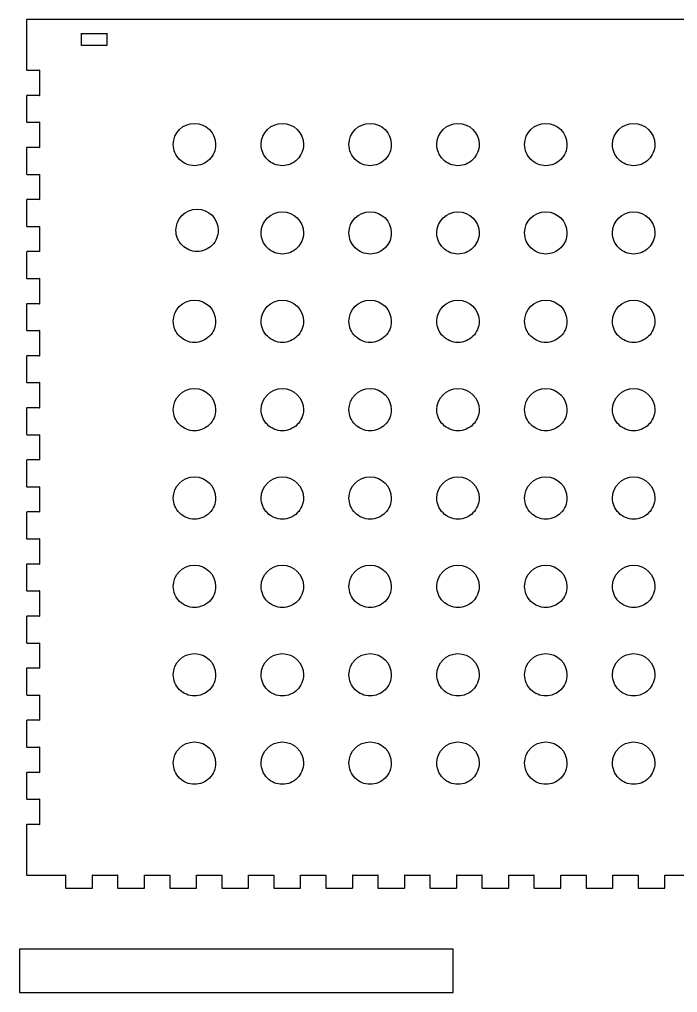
# Model space of a CAD drawing. Extents: x -122 to 332, y -236 to 521.
# Drawn here: x -121.8 to 30, y -236.1 to -11.9 of the extents above; entities that cross this region are included whole.
import ezdxf

# ---------------------------------------------------------------- set-up
doc = ezdxf.new("R2010")
doc.units = 0
doc.layers.add('Layer_1', color=7, linetype='CONTINUOUS')

msp = doc.modelspace()

# ---------------------------------------------------------------- linework, layer by layer
at = {"layer": 'Layer_1', "color": 7}
for p, q in [((-120.11667, -11.96667), (-120.11667, -23.46667)), ((-117.01667, -11.86667), (-120.01667, -11.86667)), ((176.98333, -11.86667), (-117.01667, -11.86667)), ((-107.41667, -17.86667), (-107.41667, -15.06667)), ((-107.41667, -15.06667), (-101.61667, -15.06667)), ((-101.61667, -15.06667), (-101.61667, -17.86667)), ((-104.51667, -17.86667), (-107.41667, -17.86667)), ((-101.61667, -17.86667), (-104.51667, -17.86667)), ((-120.01667, -23.56667), (-117.11667, -23.56667)), ((-117.11667, -23.56667), (-117.11667, -29.36667)), ((-120.11667, -29.46667), (-120.11667, -35.46667)), ((-117.11667, -29.36667), (-120.01667, -29.36667)), ((-120.01667, -35.56667), (-117.11667, -35.56667)), ((-117.11667, -35.56667), (-117.11667, -41.36667)), ((-120.11667, -41.46667), (-120.11667, -47.46667)), ((-117.11667, -41.36667), (-120.01667, -41.36667)), ((-120.01667, -47.56667), (-117.11667, -47.56667)), ((-117.11667, -47.56667), (-117.11667, -53.36667)), ((-120.11667, -53.46667), (-120.11667, -59.46667)), ((-117.11667, -53.36667), (-120.01667, -53.36667)), ((-120.01667, -59.56667), (-117.11667, -59.56667)), ((-117.11667, -59.56667), (-117.11667, -65.36667)), ((-120.11667, -65.46667), (-120.11667, -71.46667)), ((-117.11667, -65.36667), (-120.01667, -65.36667)), ((-120.01667, -71.56667), (-117.11667, -71.56667)), ((-117.11667, -71.56667), (-117.11667, -77.36667)), ((-120.11667, -77.46667), (-120.11667, -83.46667)), ((-117.11667, -77.36667), (-120.01667, -77.36667)), ((-120.01667, -83.56667), (-117.11667, -83.56667)), ((-117.11667, -83.56667), (-117.11667, -89.36667)), ((-120.11667, -89.46667), (-120.11667, -95.46667)), ((-117.11667, -89.36667), (-120.01667, -89.36667)), ((-120.01667, -95.56667), (-117.11667, -95.56667)), ((-117.11667, -95.56667), (-117.11667, -101.36667)), ((-120.11667, -101.46667), (-120.11667, -107.46667)), ((-117.11667, -101.36667), (-120.01667, -101.36667)), ((-120.01667, -107.56667), (-117.11667, -107.56667)), ((-117.11667, -107.56667), (-117.11667, -113.36667)), ((-120.11667, -113.46667), (-120.11667, -119.46667)), ((-117.11667, -113.36667), (-120.01667, -113.36667)), ((-120.01667, -119.56667), (-117.11667, -119.56667)), ((-117.11667, -119.56667), (-117.11667, -125.36667)), ((-120.11667, -125.46667), (-120.11667, -131.46667)), ((-117.11667, -125.36667), (-120.01667, -125.36667)), ((-120.01667, -131.56667), (-117.11667, -131.56667)), ((-117.11667, -131.56667), (-117.11667, -137.36667)), ((-120.11667, -137.46667), (-120.11667, -143.46667)), ((-117.11667, -137.36667), (-120.01667, -137.36667)), ((-120.01667, -143.56667), (-117.11667, -143.56667)), ((-117.11667, -143.56667), (-117.11667, -149.36667)), ((-120.11667, -149.46667), (-120.11667, -155.46667)), ((-117.11667, -149.36667), (-120.01667, -149.36667)), ((-120.01667, -155.56667), (-117.11667, -155.56667)), ((-117.11667, -155.56667), (-117.11667, -161.36667)), ((-117.11667, -161.36667), (-120.01667, -161.36667)), ((-120.11667, -161.46667), (-120.11667, -167.46667)), ((-120.01667, -167.56667), (-117.11667, -167.56667)), ((-117.11667, -167.56667), (-117.11667, -173.36667)), ((-120.11667, -173.46667), (-120.11667, -179.46667)), ((-117.11667, -173.36667), (-120.01667, -173.36667)), ((-120.01667, -179.56667), (-117.11667, -179.56667)), ((-117.11667, -179.56667), (-117.11667, -185.36667)), ((-120.11667, -185.46667), (-120.11667, -191.46667)), ((-117.11667, -185.36667), (-120.01667, -185.36667)), ((-120.01667, -191.56667), (-117.11667, -191.56667)), ((-117.11667, -191.56667), (-117.11667, -197.36667)), ((-120.11667, -197.46667), (-120.11667, -208.96667)), ((-117.11667, -197.36667), (-120.01667, -197.36667)), ((-120.01667, -209.06667), (-117.01667, -209.06667)), ((-117.01667, -209.06667), (-111.11667, -209.06667)), ((-111.11667, -209.06667), (-111.11667, -211.96667)), ((-104.91667, -211.96667), (-104.91667, -209.06667)), ((-104.91667, -209.06667), (-99.11667, -209.06667)), ((-99.11667, -209.06667), (-99.11667, -211.96667)), ((-92.91667, -211.96667), (-92.91667, -209.06667)), ((-92.91667, -209.06667), (-87.11667, -209.06667)), ((-87.11667, -209.06667), (-87.11667, -211.96667)), ((-80.91667, -211.96667), (-80.91667, -209.06667)), ((-80.91667, -209.06667), (-75.11667, -209.06667)), ((-75.11667, -209.06667), (-75.11667, -211.96667)), ((-68.91667, -211.96667), (-68.91667, -209.06667)), ((-68.91667, -209.06667), (-63.11667, -209.06667)), ((-63.11667, -209.06667), (-63.11667, -211.96667)), ((-56.91667, -211.96667), (-56.91667, -209.06667)), ((-56.91667, -209.06667), (-51.11667, -209.06667)), ((-51.11667, -209.06667), (-51.11667, -211.96667)), ((-44.91667, -211.96667), (-44.91667, -209.06667)), ((-44.91667, -209.06667), (-39.11667, -209.06667)), ((-39.11667, -209.06667), (-39.11667, -211.96667)), ((-32.91667, -211.96667), (-32.91667, -209.06667)), ((-32.91667, -209.06667), (-27.11667, -209.06667)), ((-27.11667, -209.06667), (-27.11667, -211.96667)), ((-20.91667, -211.96667), (-20.91667, -209.06667)), ((-20.91667, -209.06667), (-15.11667, -209.06667)), ((-15.11667, -209.06667), (-15.11667, -211.96667)), ((-8.91667, -211.96667), (-8.91667, -209.06667)), ((-8.91667, -209.06667), (-3.11667, -209.06667)), ((-3.11667, -209.06667), (-3.11667, -211.96667)), ((3.08333, -211.96667), (3.08333, -209.06667)), ((3.08333, -209.06667), (8.88333, -209.06667)), ((8.88333, -209.06667), (8.88333, -211.96667)), ((15.08333, -211.96667), (15.08333, -209.06667)), ((15.08333, -209.06667), (20.88333, -209.06667)), ((20.88333, -209.06667), (20.88333, -211.96667)), ((27.08333, -211.96667), (27.08333, -209.06667)), ((27.08333, -209.06667), (32.88333, -209.06667)), ((-111.01667, -212.06667), (-105.01667, -212.06667)), ((-99.01667, -212.06667), (-93.01667, -212.06667)), ((-87.01667, -212.06667), (-81.01667, -212.06667)), ((-75.01667, -212.06667), (-69.01667, -212.06667)), ((-63.01667, -212.06667), (-57.01667, -212.06667)), ((-51.01667, -212.06667), (-45.01667, -212.06667)), ((-39.01667, -212.06667), (-33.01667, -212.06667)), ((-27.01667, -212.06667), (-21.01667, -212.06667)), ((-15.01667, -212.06667), (-9.01667, -212.06667)), ((-3.01667, -212.06667), (2.98333, -212.06667)), ((8.98333, -212.06667), (14.98333, -212.06667)), ((20.98333, -212.06667), (26.98333, -212.06667)), ((-21.75312, -226.11267), (-121.75312, -226.11267)), ((-121.75312, -226.11267), (-121.75312, -236.11267)), ((-21.75312, -236.11267), (-21.75312, -226.11267)), ((-121.75312, -236.11267), (-21.75312, -236.11267))]:
    msp.add_line(p, q, dxfattribs=at)
at = {"layer": 'Layer_1', "color": 1}
for p, q in [((-76.520138, -40.68922), (-76.520138, -40.68922)), ((-56.268831, -40.68922), (-56.268831, -40.68922)), ((-36.017523, -40.68922), (-36.017523, -40.68922)), ((-15.766214, -40.68922), (-15.766214, -40.68922)), ((4.485093, -40.68922), (4.485093, -40.68922)), ((24.736397, -40.68922), (24.736397, -40.68922)), ((-75.918812, -60.45288), (-75.918812, -60.45288)), ((-56.268831, -61.0542), (-56.268831, -61.0542)), ((-36.017523, -61.0542), (-36.017523, -61.0542)), ((-15.766214, -61.0542), (-15.766214, -61.0542)), ((4.485093, -61.0542), (4.485093, -61.0542)), ((24.736397, -61.0542), (24.736397, -61.0542)), ((-76.520138, -81.41921), (-76.520138, -81.41921)), ((-56.268831, -81.41921), (-56.268831, -81.41921)), ((-36.017523, -81.41921), (-36.017523, -81.41921)), ((-15.766214, -81.41921), (-15.766214, -81.41921)), ((4.485093, -81.41921), (4.485093, -81.41921)), ((24.736397, -81.41921), (24.736397, -81.41921)), ((-76.520138, -101.78419), (-76.520138, -101.78419)), ((-56.268831, -101.78419), (-56.268831, -101.78419)), ((-36.017523, -101.78419), (-36.017523, -101.78419)), ((-15.766214, -101.78419), (-15.766214, -101.78419)), ((4.485093, -101.78419), (4.485093, -101.78419)), ((24.736397, -101.78419), (24.736397, -101.78419)), ((-76.520138, -122.14917), (-76.520138, -122.14917)), ((-56.268831, -122.14917), (-56.268831, -122.14917)), ((-36.017523, -122.14917), (-36.017523, -122.14917)), ((-15.766214, -122.14917), (-15.766214, -122.14917)), ((4.485093, -122.14917), (4.485093, -122.14917)), ((24.736397, -122.14917), (24.736397, -122.14917)), ((-76.520138, -142.51415), (-76.520138, -142.51415)), ((-56.268831, -142.51415), (-56.268831, -142.51415)), ((-36.017523, -142.51415), (-36.017523, -142.51415)), ((-15.766214, -142.51415), (-15.766214, -142.51415)), ((4.485093, -142.51415), (4.485093, -142.51415)), ((24.736397, -142.51415), (24.736397, -142.51415)), ((-76.520138, -162.87913), (-76.520138, -162.87913)), ((-56.268831, -162.87913), (-56.268831, -162.87913)), ((-36.017523, -162.87913), (-36.017523, -162.87913)), ((-15.766214, -162.87913), (-15.766214, -162.87913)), ((4.485093, -162.87913), (4.485093, -162.87913)), ((24.736397, -162.87913), (24.736397, -162.87913)), ((-76.520138, -183.24412), (-76.520138, -183.24412)), ((-56.268831, -183.24412), (-56.268831, -183.24412)), ((-36.017523, -183.24412), (-36.017523, -183.24412)), ((-15.766214, -183.24412), (-15.766214, -183.24412)), ((4.485093, -183.24412), (4.485093, -183.24412)), ((24.736397, -183.24412), (24.736397, -183.24412))]:
    msp.add_line(p, q, dxfattribs=at)
at = {"layer": 'Layer_1', "color": 7}
for points in [[(-120.01667, -11.86667), (-120.07167, -11.86667), (-120.11667, -11.91167), (-120.11667, -11.96667)], [(-107.41667, -15.06667), (-107.41667, -14.96667), (-107.51667, -15.06667), (-107.41667, -15.06667)], [(-101.61667, -15.06667), (-101.51667, -15.06667), (-101.61667, -14.96667), (-101.61667, -15.06667)], [(-107.41667, -17.86667), (-107.51667, -17.86667), (-107.41667, -17.96667), (-107.41667, -17.86667)], [(-101.61667, -17.86667), (-101.61667, -17.96667), (-101.51667, -17.86667), (-101.61667, -17.86667)], [(-120.11667, -23.46667), (-120.11667, -23.52167), (-120.07167, -23.56667), (-120.01667, -23.56667)], [(-117.11667, -23.56667), (-117.01667, -23.56667), (-117.11667, -23.46667), (-117.11667, -23.56667)], [(-120.01667, -29.36667), (-120.07167, -29.36667), (-120.11667, -29.41167), (-120.11667, -29.46667)], [(-117.11667, -29.36667), (-117.11667, -29.46667), (-117.01667, -29.36667), (-117.11667, -29.36667)], [(-120.11667, -35.46667), (-120.11667, -35.52167), (-120.07167, -35.56667), (-120.01667, -35.56667)], [(-117.11667, -35.56667), (-117.01667, -35.56667), (-117.11667, -35.46667), (-117.11667, -35.56667)], [(-120.01667, -41.36667), (-120.07167, -41.36667), (-120.11667, -41.41167), (-120.11667, -41.46667)], [(-117.11667, -41.36667), (-117.11667, -41.46667), (-117.01667, -41.36667), (-117.11667, -41.36667)], [(-120.11667, -47.46667), (-120.11667, -47.52167), (-120.07167, -47.56667), (-120.01667, -47.56667)], [(-117.11667, -47.56667), (-117.01667, -47.56667), (-117.11667, -47.46667), (-117.11667, -47.56667)], [(-120.01667, -53.36667), (-120.07167, -53.36667), (-120.11667, -53.41167), (-120.11667, -53.46667)], [(-117.11667, -53.36667), (-117.11667, -53.46667), (-117.01667, -53.36667), (-117.11667, -53.36667)], [(-120.11667, -59.46667), (-120.11667, -59.52167), (-120.07167, -59.56667), (-120.01667, -59.56667)], [(-117.11667, -59.56667), (-117.01667, -59.56667), (-117.11667, -59.46667), (-117.11667, -59.56667)], [(-120.01667, -65.36667), (-120.07167, -65.36667), (-120.11667, -65.41167), (-120.11667, -65.46667)], [(-117.11667, -65.36667), (-117.11667, -65.46667), (-117.01667, -65.36667), (-117.11667, -65.36667)], [(-120.11667, -71.46667), (-120.11667, -71.52167), (-120.07167, -71.56667), (-120.01667, -71.56667)], [(-117.11667, -71.56667), (-117.01667, -71.56667), (-117.11667, -71.46667), (-117.11667, -71.56667)], [(-120.01667, -77.36667), (-120.07167, -77.36667), (-120.11667, -77.41167), (-120.11667, -77.46667)], [(-117.11667, -77.36667), (-117.11667, -77.46667), (-117.01667, -77.36667), (-117.11667, -77.36667)], [(-120.11667, -83.46667), (-120.11667, -83.52167), (-120.07167, -83.56667), (-120.01667, -83.56667)], [(-117.11667, -83.56667), (-117.01667, -83.56667), (-117.11667, -83.46667), (-117.11667, -83.56667)], [(-120.01667, -89.36667), (-120.07167, -89.36667), (-120.11667, -89.41167), (-120.11667, -89.46667)], [(-117.11667, -89.36667), (-117.11667, -89.46667), (-117.01667, -89.36667), (-117.11667, -89.36667)], [(-120.11667, -95.46667), (-120.11667, -95.52167), (-120.07167, -95.56667), (-120.01667, -95.56667)], [(-117.11667, -95.56667), (-117.01667, -95.56667), (-117.11667, -95.46667), (-117.11667, -95.56667)], [(-120.01667, -101.36667), (-120.07167, -101.36667), (-120.11667, -101.41167), (-120.11667, -101.46667)], [(-117.11667, -101.36667), (-117.11667, -101.46667), (-117.01667, -101.36667), (-117.11667, -101.36667)], [(-120.11667, -107.46667), (-120.11667, -107.52167), (-120.07167, -107.56667), (-120.01667, -107.56667)], [(-117.11667, -107.56667), (-117.01667, -107.56667), (-117.11667, -107.46667), (-117.11667, -107.56667)], [(-120.01667, -113.36667), (-120.07167, -113.36667), (-120.11667, -113.41167), (-120.11667, -113.46667)], [(-117.11667, -113.36667), (-117.11667, -113.46667), (-117.01667, -113.36667), (-117.11667, -113.36667)], [(-120.11667, -119.46667), (-120.11667, -119.52167), (-120.07167, -119.56667), (-120.01667, -119.56667)], [(-117.11667, -119.56667), (-117.01667, -119.56667), (-117.11667, -119.46667), (-117.11667, -119.56667)], [(-120.01667, -125.36667), (-120.07167, -125.36667), (-120.11667, -125.41167), (-120.11667, -125.46667)], [(-117.11667, -125.36667), (-117.11667, -125.46667), (-117.01667, -125.36667), (-117.11667, -125.36667)], [(-120.11667, -131.46667), (-120.11667, -131.52167), (-120.07167, -131.56667), (-120.01667, -131.56667)], [(-117.11667, -131.56667), (-117.01667, -131.56667), (-117.11667, -131.46667), (-117.11667, -131.56667)], [(-120.01667, -137.36667), (-120.07167, -137.36667), (-120.11667, -137.41167), (-120.11667, -137.46667)], [(-117.11667, -137.36667), (-117.11667, -137.46667), (-117.01667, -137.36667), (-117.11667, -137.36667)], [(-120.11667, -143.46667), (-120.11667, -143.52167), (-120.07167, -143.56667), (-120.01667, -143.56667)], [(-117.11667, -143.56667), (-117.01667, -143.56667), (-117.11667, -143.46667), (-117.11667, -143.56667)], [(-120.01667, -149.36667), (-120.07167, -149.36667), (-120.11667, -149.41167), (-120.11667, -149.46667)], [(-117.11667, -149.36667), (-117.11667, -149.46667), (-117.01667, -149.36667), (-117.11667, -149.36667)], [(-120.11667, -155.46667), (-120.11667, -155.52167), (-120.07167, -155.56667), (-120.01667, -155.56667)], [(-117.11667, -155.56667), (-117.01667, -155.56667), (-117.11667, -155.46667), (-117.11667, -155.56667)], [(-120.01667, -161.36667), (-120.07167, -161.36667), (-120.11667, -161.41167), (-120.11667, -161.46667)], [(-117.11667, -161.36667), (-117.11667, -161.46667), (-117.01667, -161.36667), (-117.11667, -161.36667)], [(-120.11667, -167.46667), (-120.11667, -167.52167), (-120.07167, -167.56667), (-120.01667, -167.56667)], [(-117.11667, -167.56667), (-117.01667, -167.56667), (-117.11667, -167.46667), (-117.11667, -167.56667)], [(-120.01667, -173.36667), (-120.07167, -173.36667), (-120.11667, -173.41167), (-120.11667, -173.46667)], [(-117.11667, -173.36667), (-117.11667, -173.46667), (-117.01667, -173.36667), (-117.11667, -173.36667)], [(-120.11667, -179.46667), (-120.11667, -179.52167), (-120.07167, -179.56667), (-120.01667, -179.56667)], [(-117.11667, -179.56667), (-117.01667, -179.56667), (-117.11667, -179.46667), (-117.11667, -179.56667)], [(-120.01667, -185.36667), (-120.07167, -185.36667), (-120.11667, -185.41167), (-120.11667, -185.46667)], [(-117.11667, -185.36667), (-117.11667, -185.46667), (-117.01667, -185.36667), (-117.11667, -185.36667)], [(-120.11667, -191.46667), (-120.11667, -191.52167), (-120.07167, -191.56667), (-120.01667, -191.56667)], [(-117.11667, -191.56667), (-117.01667, -191.56667), (-117.11667, -191.46667), (-117.11667, -191.56667)], [(-120.01667, -197.36667), (-120.07167, -197.36667), (-120.11667, -197.41167), (-120.11667, -197.46667)], [(-117.11667, -197.36667), (-117.11667, -197.46667), (-117.01667, -197.36667), (-117.11667, -197.36667)], [(-120.11667, -208.96667), (-120.11667, -209.02167), (-120.07167, -209.06667), (-120.01667, -209.06667)], [(-111.11667, -209.06667), (-111.01667, -209.06667), (-111.11667, -208.96667), (-111.11667, -209.06667)], [(-104.91667, -209.06667), (-104.91667, -208.96667), (-105.01667, -209.06667), (-104.91667, -209.06667)], [(-99.11667, -209.06667), (-99.01667, -209.06667), (-99.11667, -208.96667), (-99.11667, -209.06667)], [(-92.91667, -209.06667), (-92.91667, -208.96667), (-93.01667, -209.06667), (-92.91667, -209.06667)], [(-87.11667, -209.06667), (-87.01667, -209.06667), (-87.11667, -208.96667), (-87.11667, -209.06667)], [(-80.91667, -209.06667), (-80.91667, -208.96667), (-81.01667, -209.06667), (-80.91667, -209.06667)], [(-75.11667, -209.06667), (-75.01667, -209.06667), (-75.11667, -208.96667), (-75.11667, -209.06667)], [(-68.91667, -209.06667), (-68.91667, -208.96667), (-69.01667, -209.06667), (-68.91667, -209.06667)], [(-63.11667, -209.06667), (-63.01667, -209.06667), (-63.11667, -208.96667), (-63.11667, -209.06667)], [(-56.91667, -209.06667), (-56.91667, -208.96667), (-57.01667, -209.06667), (-56.91667, -209.06667)], [(-51.11667, -209.06667), (-51.01667, -209.06667), (-51.11667, -208.96667), (-51.11667, -209.06667)], [(-44.91667, -209.06667), (-44.91667, -208.96667), (-45.01667, -209.06667), (-44.91667, -209.06667)], [(-39.11667, -209.06667), (-39.01667, -209.06667), (-39.11667, -208.96667), (-39.11667, -209.06667)], [(-32.91667, -209.06667), (-32.91667, -208.96667), (-33.01667, -209.06667), (-32.91667, -209.06667)], [(-27.11667, -209.06667), (-27.01667, -209.06667), (-27.11667, -208.96667), (-27.11667, -209.06667)], [(-20.91667, -209.06667), (-20.91667, -208.96667), (-21.01667, -209.06667), (-20.91667, -209.06667)], [(-15.11667, -209.06667), (-15.01667, -209.06667), (-15.11667, -208.96667), (-15.11667, -209.06667)], [(-8.91667, -209.06667), (-8.91667, -208.96667), (-9.01667, -209.06667), (-8.91667, -209.06667)], [(-3.11667, -209.06667), (-3.01667, -209.06667), (-3.11667, -208.96667), (-3.11667, -209.06667)], [(3.08333, -209.06667), (3.08333, -208.96667), (2.98333, -209.06667), (3.08333, -209.06667)], [(8.88333, -209.06667), (8.98333, -209.06667), (8.88333, -208.96667), (8.88333, -209.06667)], [(15.08333, -209.06667), (15.08333, -208.96667), (14.98333, -209.06667), (15.08333, -209.06667)], [(20.88333, -209.06667), (20.98333, -209.06667), (20.88333, -208.96667), (20.88333, -209.06667)], [(27.08333, -209.06667), (27.08333, -208.96667), (26.98333, -209.06667), (27.08333, -209.06667)], [(-111.11667, -211.96667), (-111.11667, -212.02167), (-111.07167, -212.06667), (-111.01667, -212.06667)], [(-105.01667, -212.06667), (-104.96167, -212.06667), (-104.91667, -212.02167), (-104.91667, -211.96667)], [(-99.11667, -211.96667), (-99.11667, -212.02167), (-99.07167, -212.06667), (-99.01667, -212.06667)], [(-93.01667, -212.06667), (-92.96167, -212.06667), (-92.91667, -212.02167), (-92.91667, -211.96667)], [(-87.11667, -211.96667), (-87.11667, -212.02167), (-87.07167, -212.06667), (-87.01667, -212.06667)], [(-81.01667, -212.06667), (-80.96167, -212.06667), (-80.91667, -212.02167), (-80.91667, -211.96667)], [(-75.11667, -211.96667), (-75.11667, -212.02167), (-75.07167, -212.06667), (-75.01667, -212.06667)], [(-69.01667, -212.06667), (-68.96167, -212.06667), (-68.91667, -212.02167), (-68.91667, -211.96667)], [(-63.11667, -211.96667), (-63.11667, -212.02167), (-63.07167, -212.06667), (-63.01667, -212.06667)], [(-57.01667, -212.06667), (-56.96167, -212.06667), (-56.91667, -212.02167), (-56.91667, -211.96667)], [(-51.11667, -211.96667), (-51.11667, -212.02167), (-51.07167, -212.06667), (-51.01667, -212.06667)], [(-45.01667, -212.06667), (-44.96167, -212.06667), (-44.91667, -212.02167), (-44.91667, -211.96667)], [(-39.11667, -211.96667), (-39.11667, -212.02167), (-39.07167, -212.06667), (-39.01667, -212.06667)], [(-33.01667, -212.06667), (-32.96167, -212.06667), (-32.91667, -212.02167), (-32.91667, -211.96667)], [(-27.11667, -211.96667), (-27.11667, -212.02167), (-27.07167, -212.06667), (-27.01667, -212.06667)], [(-21.01667, -212.06667), (-20.96167, -212.06667), (-20.91667, -212.02167), (-20.91667, -211.96667)], [(-15.11667, -211.96667), (-15.11667, -212.02167), (-15.07167, -212.06667), (-15.01667, -212.06667)], [(-9.01667, -212.06667), (-8.96167, -212.06667), (-8.91667, -212.02167), (-8.91667, -211.96667)], [(-3.11667, -211.96667), (-3.11667, -212.02167), (-3.07167, -212.06667), (-3.01667, -212.06667)], [(2.98333, -212.06667), (3.03833, -212.06667), (3.08333, -212.02167), (3.08333, -211.96667)], [(8.88333, -211.96667), (8.88333, -212.02167), (8.92833, -212.06667), (8.98333, -212.06667)], [(14.98333, -212.06667), (15.03833, -212.06667), (15.08333, -212.02167), (15.08333, -211.96667)], [(20.88333, -211.96667), (20.88333, -212.02167), (20.92833, -212.06667), (20.98333, -212.06667)], [(26.98333, -212.06667), (27.03833, -212.06667), (27.08333, -212.02167), (27.08333, -211.96667)]]:
    msp.add_open_spline(points, degree=3, dxfattribs=at)
at = {"layer": 'Layer_1', "color": 1}
for points in [[(-86.277568, -40.68922), (-86.277565, -37.994782), (-84.093291, -35.81051), (-81.398853, -35.81051)], [(-81.398853, -35.81051), (-78.704415, -35.81051), (-76.520141, -37.994782), (-76.520138, -40.68922)], [(-66.026261, -40.68922), (-66.026258, -37.994782), (-63.841984, -35.81051), (-61.147546, -35.81051)], [(-61.147546, -35.81051), (-58.453108, -35.81051), (-56.268834, -37.994782), (-56.268831, -40.68922)], [(-45.774953, -40.68922), (-45.77495, -37.994782), (-43.590676, -35.81051), (-40.896238, -35.81051)], [(-40.896238, -35.81051), (-38.2018, -35.81051), (-36.017526, -37.994782), (-36.017523, -40.68922)], [(-25.523644, -40.68922), (-25.523641, -37.994782), (-23.339367, -35.81051), (-20.644929, -35.81051)], [(-20.644929, -35.81051), (-17.950491, -35.81051), (-15.766217, -37.994782), (-15.766214, -40.68922)], [(-5.272337, -40.68922), (-5.272334, -37.994782), (-3.08806, -35.81051), (-0.393622, -35.81051)], [(-0.393622, -35.81051), (2.300816, -35.81051), (4.48509, -37.994782), (4.485093, -40.68922)], [(14.978967, -40.68922), (14.97897, -37.994782), (17.163244, -35.81051), (19.857682, -35.81051)], [(19.857682, -35.81051), (22.55212, -35.81051), (24.736394, -37.994782), (24.736397, -40.68922)], [(-84.848627, -44.138996), (-85.763564, -43.224058), (-86.277569, -41.983137), (-86.277568, -40.68922)], [(-76.520138, -40.68922), (-76.520137, -41.983137), (-77.034142, -43.224058), (-77.949079, -44.138996)], [(-64.59732, -44.138996), (-65.512257, -43.224058), (-66.026262, -41.983137), (-66.026261, -40.68922)], [(-56.268831, -40.68922), (-56.26883, -41.983137), (-56.782835, -43.224058), (-57.697772, -44.138996)], [(-44.346012, -44.138996), (-45.260949, -43.224058), (-45.774954, -41.983137), (-45.774953, -40.68922)], [(-36.017523, -40.68922), (-36.017522, -41.983137), (-36.531527, -43.224058), (-37.446464, -44.138996)], [(-24.094703, -44.138996), (-25.00964, -43.224058), (-25.523645, -41.983137), (-25.523644, -40.68922)], [(-15.766214, -40.68922), (-15.766213, -41.983137), (-16.280218, -43.224058), (-17.195155, -44.138996)], [(-3.843396, -44.138996), (-4.758333, -43.224058), (-5.272338, -41.983137), (-5.272337, -40.68922)], [(4.485093, -40.68922), (4.485094, -41.983137), (3.971089, -43.224058), (3.056152, -44.138996)], [(16.407908, -44.138996), (15.492971, -43.224058), (14.978966, -41.983137), (14.978967, -40.68922)], [(24.736397, -40.68922), (24.736398, -41.983137), (24.222393, -43.224058), (23.307456, -44.138996)], [(-81.398853, -45.56794), (-82.69277, -45.56794), (-83.933691, -45.053933), (-84.848627, -44.138996)], [(-77.949079, -44.138996), (-78.864015, -45.053933), (-80.104936, -45.56794), (-81.398853, -45.56794)], [(-61.147546, -45.56794), (-62.441463, -45.56794), (-63.682384, -45.053933), (-64.59732, -44.138996)], [(-57.697772, -44.138996), (-58.612708, -45.053933), (-59.853629, -45.56794), (-61.147546, -45.56794)], [(-40.896238, -45.56794), (-42.190155, -45.56794), (-43.431076, -45.053933), (-44.346012, -44.138996)], [(-37.446464, -44.138996), (-38.3614, -45.053933), (-39.602321, -45.56794), (-40.896238, -45.56794)], [(-20.644929, -45.56794), (-21.938846, -45.56794), (-23.179767, -45.053933), (-24.094703, -44.138996)], [(-17.195155, -44.138996), (-18.110091, -45.053933), (-19.351012, -45.56794), (-20.644929, -45.56794)], [(-0.393622, -45.56794), (-1.687539, -45.56794), (-2.92846, -45.053933), (-3.843396, -44.138996)], [(3.056152, -44.138996), (2.141216, -45.053933), (0.900295, -45.56794), (-0.393622, -45.56794)], [(19.857682, -45.56794), (18.563765, -45.56794), (17.322844, -45.053933), (16.407908, -44.138996)], [(23.307456, -44.138996), (22.39252, -45.053933), (21.151599, -45.56794), (19.857682, -45.56794)], [(-85.676242, -60.45288), (-85.676239, -57.758442), (-83.491965, -55.57417), (-80.797527, -55.57417)], [(-80.797527, -55.57417), (-78.103089, -55.57417), (-75.918815, -57.758442), (-75.918812, -60.45288)], [(-66.026261, -61.0542), (-66.026258, -58.359762), (-63.841984, -56.17549), (-61.147546, -56.17549)], [(-61.147546, -56.17549), (-58.453108, -56.17549), (-56.268834, -58.359762), (-56.268831, -61.0542)], [(-45.774953, -61.0542), (-45.77495, -58.359762), (-43.590676, -56.17549), (-40.896238, -56.17549)], [(-40.896238, -56.17549), (-38.2018, -56.17549), (-36.017526, -58.359762), (-36.017523, -61.0542)], [(-25.523644, -61.0542), (-25.523641, -58.359762), (-23.339367, -56.17549), (-20.644929, -56.17549)], [(-20.644929, -56.17549), (-17.950491, -56.17549), (-15.766217, -58.359762), (-15.766214, -61.0542)], [(-5.272337, -61.0542), (-5.272334, -58.359762), (-3.08806, -56.17549), (-0.393622, -56.17549)], [(-0.393622, -56.17549), (2.300816, -56.17549), (4.48509, -58.359762), (4.485093, -61.0542)], [(14.978967, -61.0542), (14.97897, -58.359762), (17.163244, -56.17549), (19.857682, -56.17549)], [(19.857682, -56.17549), (22.55212, -56.17549), (24.736394, -58.359762), (24.736397, -61.0542)], [(-84.247301, -63.902656), (-85.162238, -62.987718), (-85.676243, -61.746797), (-85.676242, -60.45288)], [(-75.918812, -60.45288), (-75.918811, -61.746797), (-76.432816, -62.987718), (-77.347753, -63.902656)], [(-64.59732, -64.503976), (-65.512257, -63.589038), (-66.026262, -62.348117), (-66.026261, -61.0542)], [(-56.268831, -61.0542), (-56.26883, -62.348117), (-56.782835, -63.589038), (-57.697772, -64.503976)], [(-44.346012, -64.503976), (-45.260949, -63.589038), (-45.774954, -62.348117), (-45.774953, -61.0542)], [(-36.017523, -61.0542), (-36.017522, -62.348117), (-36.531527, -63.589038), (-37.446464, -64.503976)], [(-24.094703, -64.503976), (-25.00964, -63.589038), (-25.523645, -62.348117), (-25.523644, -61.0542)], [(-15.766214, -61.0542), (-15.766213, -62.348117), (-16.280218, -63.589038), (-17.195155, -64.503976)], [(-3.843396, -64.503976), (-4.758333, -63.589038), (-5.272338, -62.348117), (-5.272337, -61.0542)], [(4.485093, -61.0542), (4.485094, -62.348117), (3.971089, -63.589038), (3.056152, -64.503976)], [(16.407908, -64.503976), (15.492971, -63.589038), (14.978966, -62.348117), (14.978967, -61.0542)], [(24.736397, -61.0542), (24.736398, -62.348117), (24.222393, -63.589038), (23.307456, -64.503976)], [(-80.797527, -65.3316), (-82.091444, -65.3316), (-83.332365, -64.817593), (-84.247301, -63.902656)], [(-77.347753, -63.902656), (-78.262689, -64.817593), (-79.50361, -65.3316), (-80.797527, -65.3316)], [(-61.147546, -65.93292), (-62.441463, -65.93292), (-63.682384, -65.418913), (-64.59732, -64.503976)], [(-57.697772, -64.503976), (-58.612708, -65.418913), (-59.853629, -65.93292), (-61.147546, -65.93292)], [(-40.896238, -65.93292), (-42.190155, -65.93292), (-43.431076, -65.418913), (-44.346012, -64.503976)], [(-37.446464, -64.503976), (-38.3614, -65.418913), (-39.602321, -65.93292), (-40.896238, -65.93292)], [(-20.644929, -65.93292), (-21.938846, -65.93292), (-23.179767, -65.418913), (-24.094703, -64.503976)], [(-17.195155, -64.503976), (-18.110091, -65.418913), (-19.351012, -65.93292), (-20.644929, -65.93292)], [(-0.393622, -65.93292), (-1.687539, -65.93292), (-2.92846, -65.418913), (-3.843396, -64.503976)], [(3.056152, -64.503976), (2.141216, -65.418913), (0.900295, -65.93292), (-0.393622, -65.93292)], [(19.857682, -65.93292), (18.563765, -65.93292), (17.322844, -65.418913), (16.407908, -64.503976)], [(23.307456, -64.503976), (22.39252, -65.418913), (21.151599, -65.93292), (19.857682, -65.93292)], [(-86.277568, -81.41921), (-86.277565, -78.724772), (-84.093291, -76.5405), (-81.398853, -76.5405)], [(-81.398853, -76.5405), (-78.704415, -76.5405), (-76.520141, -78.724772), (-76.520138, -81.41921)], [(-66.026261, -81.41921), (-66.026258, -78.724772), (-63.841984, -76.5405), (-61.147546, -76.5405)], [(-61.147546, -76.5405), (-58.453108, -76.5405), (-56.268834, -78.724772), (-56.268831, -81.41921)], [(-45.774953, -81.41921), (-45.77495, -78.724772), (-43.590676, -76.5405), (-40.896238, -76.5405)], [(-40.896238, -76.5405), (-38.2018, -76.5405), (-36.017526, -78.724772), (-36.017523, -81.41921)], [(-25.523644, -81.41921), (-25.523641, -78.724772), (-23.339367, -76.5405), (-20.644929, -76.5405)], [(-20.644929, -76.5405), (-17.950491, -76.5405), (-15.766217, -78.724772), (-15.766214, -81.41921)], [(-5.272337, -81.41921), (-5.272334, -78.724772), (-3.08806, -76.5405), (-0.393622, -76.5405)], [(-0.393622, -76.5405), (2.300816, -76.5405), (4.48509, -78.724772), (4.485093, -81.41921)], [(14.978967, -81.41921), (14.97897, -78.724772), (17.163244, -76.5405), (19.857682, -76.5405)], [(19.857682, -76.5405), (22.55212, -76.5405), (24.736394, -78.724772), (24.736397, -81.41921)], [(-84.848627, -84.868986), (-85.763564, -83.954048), (-86.277569, -82.713127), (-86.277568, -81.41921)], [(-76.520138, -81.41921), (-76.520137, -82.713127), (-77.034142, -83.954048), (-77.949079, -84.868986)], [(-64.59732, -84.868986), (-65.512257, -83.954048), (-66.026262, -82.713127), (-66.026261, -81.41921)], [(-56.268831, -81.41921), (-56.26883, -82.713127), (-56.782835, -83.954048), (-57.697772, -84.868986)], [(-44.346012, -84.868986), (-45.260949, -83.954048), (-45.774954, -82.713127), (-45.774953, -81.41921)], [(-36.017523, -81.41921), (-36.017522, -82.713127), (-36.531527, -83.954048), (-37.446464, -84.868986)], [(-24.094703, -84.868986), (-25.00964, -83.954048), (-25.523645, -82.713127), (-25.523644, -81.41921)], [(-15.766214, -81.41921), (-15.766213, -82.713127), (-16.280218, -83.954048), (-17.195155, -84.868986)], [(-3.843396, -84.868986), (-4.758333, -83.954048), (-5.272338, -82.713127), (-5.272337, -81.41921)], [(4.485093, -81.41921), (4.485094, -82.713127), (3.971089, -83.954048), (3.056152, -84.868986)], [(16.407908, -84.868986), (15.492971, -83.954048), (14.978966, -82.713127), (14.978967, -81.41921)], [(24.736397, -81.41921), (24.736398, -82.713127), (24.222393, -83.954048), (23.307456, -84.868986)], [(-81.398853, -86.29793), (-82.69277, -86.29793), (-83.933691, -85.783923), (-84.848627, -84.868986)], [(-77.949079, -84.868986), (-78.864015, -85.783923), (-80.104936, -86.29793), (-81.398853, -86.29793)], [(-61.147546, -86.29793), (-62.441463, -86.29793), (-63.682384, -85.783923), (-64.59732, -84.868986)], [(-57.697772, -84.868986), (-58.612708, -85.783923), (-59.853629, -86.29793), (-61.147546, -86.29793)], [(-40.896238, -86.29793), (-42.190155, -86.29793), (-43.431076, -85.783923), (-44.346012, -84.868986)], [(-37.446464, -84.868986), (-38.3614, -85.783923), (-39.602321, -86.29793), (-40.896238, -86.29793)], [(-20.644929, -86.29793), (-21.938846, -86.29793), (-23.179767, -85.783923), (-24.094703, -84.868986)], [(-17.195155, -84.868986), (-18.110091, -85.783923), (-19.351012, -86.29793), (-20.644929, -86.29793)], [(-0.393622, -86.29793), (-1.687539, -86.29793), (-2.92846, -85.783923), (-3.843396, -84.868986)], [(3.056152, -84.868986), (2.141216, -85.783923), (0.900295, -86.29793), (-0.393622, -86.29793)], [(19.857682, -86.29793), (18.563765, -86.29793), (17.322844, -85.783923), (16.407908, -84.868986)], [(23.307456, -84.868986), (22.39252, -85.783923), (21.151599, -86.29793), (19.857682, -86.29793)], [(-86.277568, -101.78419), (-86.277565, -99.089752), (-84.093291, -96.90548), (-81.398853, -96.90548)], [(-81.398853, -96.90548), (-78.704415, -96.90548), (-76.520141, -99.089752), (-76.520138, -101.78419)], [(-66.026261, -101.78419), (-66.026258, -99.089752), (-63.841984, -96.90548), (-61.147546, -96.90548)], [(-61.147546, -96.90548), (-58.453108, -96.90548), (-56.268834, -99.089752), (-56.268831, -101.78419)], [(-45.774953, -101.78419), (-45.77495, -99.089752), (-43.590676, -96.90548), (-40.896238, -96.90548)], [(-40.896238, -96.90548), (-38.2018, -96.90548), (-36.017526, -99.089752), (-36.017523, -101.78419)], [(-25.523644, -101.78419), (-25.523641, -99.089752), (-23.339367, -96.90548), (-20.644929, -96.90548)], [(-20.644929, -96.90548), (-17.950491, -96.90548), (-15.766217, -99.089752), (-15.766214, -101.78419)], [(-5.272337, -101.78419), (-5.272334, -99.089752), (-3.08806, -96.90548), (-0.393622, -96.90548)], [(-0.393622, -96.90548), (2.300816, -96.90548), (4.48509, -99.089752), (4.485093, -101.78419)], [(14.978967, -101.78419), (14.97897, -99.089752), (17.163244, -96.90548), (19.857682, -96.90548)], [(19.857682, -96.90548), (22.55212, -96.90548), (24.736394, -99.089752), (24.736397, -101.78419)], [(-84.848627, -105.233966), (-85.763564, -104.319028), (-86.277569, -103.078107), (-86.277568, -101.78419)], [(-76.520138, -101.78419), (-76.520137, -103.078107), (-77.034142, -104.319028), (-77.949079, -105.233966)], [(-64.59732, -105.233966), (-65.512257, -104.319028), (-66.026262, -103.078107), (-66.026261, -101.78419)], [(-56.268831, -101.78419), (-56.26883, -103.078107), (-56.782835, -104.319028), (-57.697772, -105.233966)], [(-44.346012, -105.233966), (-45.260949, -104.319028), (-45.774954, -103.078107), (-45.774953, -101.78419)], [(-36.017523, -101.78419), (-36.017522, -103.078107), (-36.531527, -104.319028), (-37.446464, -105.233966)], [(-24.094703, -105.233966), (-25.00964, -104.319028), (-25.523645, -103.078107), (-25.523644, -101.78419)], [(-15.766214, -101.78419), (-15.766213, -103.078107), (-16.280218, -104.319028), (-17.195155, -105.233966)], [(-3.843396, -105.233966), (-4.758333, -104.319028), (-5.272338, -103.078107), (-5.272337, -101.78419)], [(4.485093, -101.78419), (4.485094, -103.078107), (3.971089, -104.319028), (3.056152, -105.233966)], [(16.407908, -105.233966), (15.492971, -104.319028), (14.978966, -103.078107), (14.978967, -101.78419)], [(24.736397, -101.78419), (24.736398, -103.078107), (24.222393, -104.319028), (23.307456, -105.233966)], [(-81.398853, -106.66291), (-82.69277, -106.66291), (-83.933691, -106.148903), (-84.848627, -105.233966)], [(-77.949079, -105.233966), (-78.864015, -106.148903), (-80.104936, -106.66291), (-81.398853, -106.66291)], [(-61.147546, -106.66291), (-62.441463, -106.66291), (-63.682384, -106.148903), (-64.59732, -105.233966)], [(-57.697772, -105.233966), (-58.612708, -106.148903), (-59.853629, -106.66291), (-61.147546, -106.66291)], [(-40.896238, -106.66291), (-42.190155, -106.66291), (-43.431076, -106.148903), (-44.346012, -105.233966)], [(-37.446464, -105.233966), (-38.3614, -106.148903), (-39.602321, -106.66291), (-40.896238, -106.66291)], [(-20.644929, -106.66291), (-21.938846, -106.66291), (-23.179767, -106.148903), (-24.094703, -105.233966)], [(-17.195155, -105.233966), (-18.110091, -106.148903), (-19.351012, -106.66291), (-20.644929, -106.66291)], [(-0.393622, -106.66291), (-1.687539, -106.66291), (-2.92846, -106.148903), (-3.843396, -105.233966)], [(3.056152, -105.233966), (2.141216, -106.148903), (0.900295, -106.66291), (-0.393622, -106.66291)], [(19.857682, -106.66291), (18.563765, -106.66291), (17.322844, -106.148903), (16.407908, -105.233966)], [(23.307456, -105.233966), (22.39252, -106.148903), (21.151599, -106.66291), (19.857682, -106.66291)], [(-86.277568, -122.14917), (-86.277565, -119.454732), (-84.093291, -117.27046), (-81.398853, -117.27046)], [(-81.398853, -117.27046), (-78.704415, -117.27046), (-76.520141, -119.454732), (-76.520138, -122.14917)], [(-66.026261, -122.14917), (-66.026258, -119.454732), (-63.841984, -117.27046), (-61.147546, -117.27046)], [(-61.147546, -117.27046), (-58.453108, -117.27046), (-56.268834, -119.454732), (-56.268831, -122.14917)], [(-45.774953, -122.14917), (-45.77495, -119.454732), (-43.590676, -117.27046), (-40.896238, -117.27046)], [(-40.896238, -117.27046), (-38.2018, -117.27046), (-36.017526, -119.454732), (-36.017523, -122.14917)], [(-25.523644, -122.14917), (-25.523641, -119.454732), (-23.339367, -117.27046), (-20.644929, -117.27046)], [(-20.644929, -117.27046), (-17.950491, -117.27046), (-15.766217, -119.454732), (-15.766214, -122.14917)], [(-5.272337, -122.14917), (-5.272334, -119.454732), (-3.08806, -117.27046), (-0.393622, -117.27046)], [(-0.393622, -117.27046), (2.300816, -117.27046), (4.48509, -119.454732), (4.485093, -122.14917)], [(14.978967, -122.14917), (14.97897, -119.454732), (17.163244, -117.27046), (19.857682, -117.27046)], [(19.857682, -117.27046), (22.55212, -117.27046), (24.736394, -119.454732), (24.736397, -122.14917)], [(-84.848627, -125.598946), (-85.763564, -124.684008), (-86.277569, -123.443087), (-86.277568, -122.14917)], [(-76.520138, -122.14917), (-76.520137, -123.443087), (-77.034142, -124.684008), (-77.949079, -125.598946)], [(-64.59732, -125.598946), (-65.512257, -124.684008), (-66.026262, -123.443087), (-66.026261, -122.14917)], [(-56.268831, -122.14917), (-56.26883, -123.443087), (-56.782835, -124.684008), (-57.697772, -125.598946)], [(-44.346012, -125.598946), (-45.260949, -124.684008), (-45.774954, -123.443087), (-45.774953, -122.14917)], [(-36.017523, -122.14917), (-36.017522, -123.443087), (-36.531527, -124.684008), (-37.446464, -125.598946)], [(-24.094703, -125.598946), (-25.00964, -124.684008), (-25.523645, -123.443087), (-25.523644, -122.14917)], [(-15.766214, -122.14917), (-15.766213, -123.443087), (-16.280218, -124.684008), (-17.195155, -125.598946)], [(-3.843396, -125.598946), (-4.758333, -124.684008), (-5.272338, -123.443087), (-5.272337, -122.14917)], [(4.485093, -122.14917), (4.485094, -123.443087), (3.971089, -124.684008), (3.056152, -125.598946)], [(16.407908, -125.598946), (15.492971, -124.684008), (14.978966, -123.443087), (14.978967, -122.14917)], [(24.736397, -122.14917), (24.736398, -123.443087), (24.222393, -124.684008), (23.307456, -125.598946)], [(-81.398853, -127.02789), (-82.69277, -127.02789), (-83.933691, -126.513883), (-84.848627, -125.598946)], [(-77.949079, -125.598946), (-78.864015, -126.513883), (-80.104936, -127.02789), (-81.398853, -127.02789)], [(-61.147546, -127.02789), (-62.441463, -127.02789), (-63.682384, -126.513883), (-64.59732, -125.598946)], [(-57.697772, -125.598946), (-58.612708, -126.513883), (-59.853629, -127.02789), (-61.147546, -127.02789)], [(-40.896238, -127.02789), (-42.190155, -127.02789), (-43.431076, -126.513883), (-44.346012, -125.598946)], [(-37.446464, -125.598946), (-38.3614, -126.513883), (-39.602321, -127.02789), (-40.896238, -127.02789)], [(-20.644929, -127.02789), (-21.938846, -127.02789), (-23.179767, -126.513883), (-24.094703, -125.598946)], [(-17.195155, -125.598946), (-18.110091, -126.513883), (-19.351012, -127.02789), (-20.644929, -127.02789)], [(-0.393622, -127.02789), (-1.687539, -127.02789), (-2.92846, -126.513883), (-3.843396, -125.598946)], [(3.056152, -125.598946), (2.141216, -126.513883), (0.900295, -127.02789), (-0.393622, -127.02789)], [(19.857682, -127.02789), (18.563765, -127.02789), (17.322844, -126.513883), (16.407908, -125.598946)], [(23.307456, -125.598946), (22.39252, -126.513883), (21.151599, -127.02789), (19.857682, -127.02789)], [(-86.277568, -142.51415), (-86.277565, -139.819712), (-84.093291, -137.63544), (-81.398853, -137.63544)], [(-81.398853, -137.63544), (-78.704415, -137.63544), (-76.520141, -139.819712), (-76.520138, -142.51415)], [(-66.026261, -142.51415), (-66.026258, -139.819712), (-63.841984, -137.63544), (-61.147546, -137.63544)], [(-61.147546, -137.63544), (-58.453108, -137.63544), (-56.268834, -139.819712), (-56.268831, -142.51415)], [(-45.774953, -142.51415), (-45.77495, -139.819712), (-43.590676, -137.63544), (-40.896238, -137.63544)], [(-40.896238, -137.63544), (-38.2018, -137.63544), (-36.017526, -139.819712), (-36.017523, -142.51415)], [(-25.523644, -142.51415), (-25.523641, -139.819712), (-23.339367, -137.63544), (-20.644929, -137.63544)], [(-20.644929, -137.63544), (-17.950491, -137.63544), (-15.766217, -139.819712), (-15.766214, -142.51415)], [(-5.272337, -142.51415), (-5.272334, -139.819712), (-3.08806, -137.63544), (-0.393622, -137.63544)], [(-0.393622, -137.63544), (2.300816, -137.63544), (4.48509, -139.819712), (4.485093, -142.51415)], [(14.978967, -142.51415), (14.97897, -139.819712), (17.163244, -137.63544), (19.857682, -137.63544)], [(19.857682, -137.63544), (22.55212, -137.63544), (24.736394, -139.819712), (24.736397, -142.51415)], [(-84.848627, -145.963926), (-85.763564, -145.048988), (-86.277569, -143.808067), (-86.277568, -142.51415)], [(-76.520138, -142.51415), (-76.520137, -143.808067), (-77.034142, -145.048988), (-77.949079, -145.963926)], [(-64.59732, -145.963926), (-65.512257, -145.048988), (-66.026262, -143.808067), (-66.026261, -142.51415)], [(-56.268831, -142.51415), (-56.26883, -143.808067), (-56.782835, -145.048988), (-57.697772, -145.963926)], [(-44.346012, -145.963926), (-45.260949, -145.048988), (-45.774954, -143.808067), (-45.774953, -142.51415)], [(-36.017523, -142.51415), (-36.017522, -143.808067), (-36.531527, -145.048988), (-37.446464, -145.963926)], [(-24.094703, -145.963926), (-25.00964, -145.048988), (-25.523645, -143.808067), (-25.523644, -142.51415)], [(-15.766214, -142.51415), (-15.766213, -143.808067), (-16.280218, -145.048988), (-17.195155, -145.963926)], [(-3.843396, -145.963926), (-4.758333, -145.048988), (-5.272338, -143.808067), (-5.272337, -142.51415)], [(4.485093, -142.51415), (4.485094, -143.808067), (3.971089, -145.048988), (3.056152, -145.963926)], [(16.407908, -145.963926), (15.492971, -145.048988), (14.978966, -143.808067), (14.978967, -142.51415)], [(24.736397, -142.51415), (24.736398, -143.808067), (24.222393, -145.048988), (23.307456, -145.963926)], [(-81.398853, -147.39287), (-82.69277, -147.39287), (-83.933691, -146.878863), (-84.848627, -145.963926)], [(-77.949079, -145.963926), (-78.864015, -146.878863), (-80.104936, -147.39287), (-81.398853, -147.39287)], [(-61.147546, -147.39287), (-62.441463, -147.39287), (-63.682384, -146.878863), (-64.59732, -145.963926)], [(-57.697772, -145.963926), (-58.612708, -146.878863), (-59.853629, -147.39287), (-61.147546, -147.39287)], [(-40.896238, -147.39287), (-42.190155, -147.39287), (-43.431076, -146.878863), (-44.346012, -145.963926)], [(-37.446464, -145.963926), (-38.3614, -146.878863), (-39.602321, -147.39287), (-40.896238, -147.39287)], [(-20.644929, -147.39287), (-21.938846, -147.39287), (-23.179767, -146.878863), (-24.094703, -145.963926)], [(-17.195155, -145.963926), (-18.110091, -146.878863), (-19.351012, -147.39287), (-20.644929, -147.39287)], [(-0.393622, -147.39287), (-1.687539, -147.39287), (-2.92846, -146.878863), (-3.843396, -145.963926)], [(3.056152, -145.963926), (2.141216, -146.878863), (0.900295, -147.39287), (-0.393622, -147.39287)], [(19.857682, -147.39287), (18.563765, -147.39287), (17.322844, -146.878863), (16.407908, -145.963926)], [(23.307456, -145.963926), (22.39252, -146.878863), (21.151599, -147.39287), (19.857682, -147.39287)], [(-86.277568, -162.87913), (-86.277566, -160.184692), (-84.093291, -158.00042), (-81.398853, -158.00042)], [(-81.398853, -158.00042), (-78.704415, -158.00042), (-76.520141, -160.184692), (-76.520138, -162.87913)], [(-66.026261, -162.87913), (-66.026258, -160.184692), (-63.841984, -158.00042), (-61.147546, -158.00042)], [(-61.147546, -158.00042), (-58.453108, -158.00042), (-56.268834, -160.184692), (-56.268831, -162.87913)], [(-45.774953, -162.87913), (-45.77495, -160.184692), (-43.590676, -158.00042), (-40.896238, -158.00042)], [(-40.896238, -158.00042), (-38.2018, -158.00042), (-36.017526, -160.184692), (-36.017523, -162.87913)], [(-25.523644, -162.87913), (-25.523641, -160.184692), (-23.339367, -158.00042), (-20.644929, -158.00042)], [(-20.644929, -158.00042), (-17.950491, -158.00042), (-15.766217, -160.184692), (-15.766214, -162.87913)], [(-5.272337, -162.87913), (-5.272334, -160.184692), (-3.08806, -158.00042), (-0.393622, -158.00042)], [(-0.393622, -158.00042), (2.300816, -158.00042), (4.48509, -160.184692), (4.485093, -162.87913)], [(14.978967, -162.87913), (14.97897, -160.184692), (17.163244, -158.00042), (19.857682, -158.00042)], [(19.857682, -158.00042), (22.55212, -158.00042), (24.736394, -160.184692), (24.736397, -162.87913)], [(-84.848627, -166.328906), (-85.763564, -165.413968), (-86.27757, -164.173047), (-86.277568, -162.87913)], [(-76.520138, -162.87913), (-76.520137, -164.173047), (-77.034142, -165.413968), (-77.949079, -166.328906)], [(-64.59732, -166.328906), (-65.512257, -165.413968), (-66.026262, -164.173047), (-66.026261, -162.87913)], [(-56.268831, -162.87913), (-56.26883, -164.173047), (-56.782835, -165.413968), (-57.697772, -166.328906)], [(-44.346012, -166.328906), (-45.260949, -165.413968), (-45.774954, -164.173047), (-45.774953, -162.87913)], [(-36.017523, -162.87913), (-36.017522, -164.173047), (-36.531527, -165.413968), (-37.446464, -166.328906)], [(-24.094703, -166.328906), (-25.00964, -165.413968), (-25.523645, -164.173047), (-25.523644, -162.87913)], [(-15.766214, -162.87913), (-15.766213, -164.173047), (-16.280218, -165.413968), (-17.195155, -166.328906)], [(-3.843396, -166.328906), (-4.758333, -165.413968), (-5.272338, -164.173047), (-5.272337, -162.87913)], [(4.485093, -162.87913), (4.485094, -164.173047), (3.971089, -165.413968), (3.056152, -166.328906)], [(16.407908, -166.328906), (15.492971, -165.413968), (14.978966, -164.173047), (14.978967, -162.87913)], [(24.736397, -162.87913), (24.736398, -164.173047), (24.222393, -165.413968), (23.307456, -166.328906)], [(-81.398853, -167.75785), (-82.69277, -167.75785), (-83.933691, -167.243843), (-84.848627, -166.328906)], [(-77.949079, -166.328906), (-78.864015, -167.243843), (-80.104937, -167.75785), (-81.398853, -167.75785)], [(-61.147546, -167.75785), (-62.441463, -167.75785), (-63.682384, -167.243843), (-64.59732, -166.328906)], [(-57.697772, -166.328906), (-58.612708, -167.243843), (-59.853629, -167.75785), (-61.147546, -167.75785)], [(-40.896238, -167.75785), (-42.190155, -167.75785), (-43.431076, -167.243843), (-44.346012, -166.328906)], [(-37.446464, -166.328906), (-38.3614, -167.243843), (-39.602321, -167.75785), (-40.896238, -167.75785)], [(-20.644929, -167.75785), (-21.938846, -167.75785), (-23.179767, -167.243843), (-24.094703, -166.328906)], [(-17.195155, -166.328906), (-18.110091, -167.243843), (-19.351012, -167.75785), (-20.644929, -167.75785)], [(-0.393622, -167.75785), (-1.687539, -167.75785), (-2.92846, -167.243843), (-3.843396, -166.328906)], [(3.056152, -166.328906), (2.141216, -167.243843), (0.900295, -167.75785), (-0.393622, -167.75785)], [(19.857682, -167.75785), (18.563765, -167.75785), (17.322844, -167.243843), (16.407908, -166.328906)], [(23.307456, -166.328906), (22.39252, -167.243843), (21.151599, -167.75785), (19.857682, -167.75785)], [(-86.277568, -183.24412), (-86.277566, -180.549682), (-84.093291, -178.36541), (-81.398853, -178.36541)], [(-81.398853, -178.36541), (-78.704415, -178.36541), (-76.520141, -180.549682), (-76.520138, -183.24412)], [(-66.026261, -183.24412), (-66.026258, -180.549682), (-63.841984, -178.36541), (-61.147546, -178.36541)], [(-61.147546, -178.36541), (-58.453108, -178.36541), (-56.268834, -180.549682), (-56.268831, -183.24412)], [(-45.774953, -183.24412), (-45.77495, -180.549682), (-43.590676, -178.36541), (-40.896238, -178.36541)], [(-40.896238, -178.36541), (-38.2018, -178.36541), (-36.017526, -180.549682), (-36.017523, -183.24412)], [(-25.523644, -183.24412), (-25.523641, -180.549682), (-23.339367, -178.36541), (-20.644929, -178.36541)], [(-20.644929, -178.36541), (-17.950491, -178.36541), (-15.766217, -180.549682), (-15.766214, -183.24412)], [(-5.272337, -183.24412), (-5.272334, -180.549682), (-3.08806, -178.36541), (-0.393622, -178.36541)], [(-0.393622, -178.36541), (2.300816, -178.36541), (4.48509, -180.549682), (4.485093, -183.24412)], [(14.978967, -183.24412), (14.97897, -180.549682), (17.163244, -178.36541), (19.857682, -178.36541)], [(19.857682, -178.36541), (22.55212, -178.36541), (24.736394, -180.549682), (24.736397, -183.24412)], [(-84.848627, -186.693896), (-85.763564, -185.778958), (-86.27757, -184.538037), (-86.277568, -183.24412)], [(-76.520138, -183.24412), (-76.520137, -184.538037), (-77.034142, -185.778958), (-77.949079, -186.693896)], [(-64.59732, -186.693896), (-65.512257, -185.778958), (-66.026262, -184.538037), (-66.026261, -183.24412)], [(-56.268831, -183.24412), (-56.26883, -184.538037), (-56.782835, -185.778958), (-57.697772, -186.693896)], [(-44.346012, -186.693896), (-45.260949, -185.778958), (-45.774954, -184.538037), (-45.774953, -183.24412)], [(-36.017523, -183.24412), (-36.017522, -184.538037), (-36.531527, -185.778958), (-37.446464, -186.693896)], [(-24.094703, -186.693896), (-25.00964, -185.778958), (-25.523645, -184.538037), (-25.523644, -183.24412)], [(-15.766214, -183.24412), (-15.766213, -184.538037), (-16.280218, -185.778958), (-17.195155, -186.693896)], [(-3.843396, -186.693896), (-4.758333, -185.778958), (-5.272338, -184.538037), (-5.272337, -183.24412)], [(4.485093, -183.24412), (4.485094, -184.538037), (3.971089, -185.778958), (3.056152, -186.693896)], [(16.407908, -186.693896), (15.492971, -185.778958), (14.978966, -184.538037), (14.978967, -183.24412)], [(24.736397, -183.24412), (24.736398, -184.538037), (24.222393, -185.778958), (23.307456, -186.693896)], [(-81.398853, -188.12284), (-82.69277, -188.12284), (-83.933691, -187.608833), (-84.848627, -186.693896)], [(-77.949079, -186.693896), (-78.864015, -187.608833), (-80.104937, -188.12284), (-81.398853, -188.12284)], [(-61.147546, -188.12284), (-62.441463, -188.12284), (-63.682384, -187.608833), (-64.59732, -186.693896)], [(-57.697772, -186.693896), (-58.612708, -187.608833), (-59.853629, -188.12284), (-61.147546, -188.12284)], [(-40.896238, -188.12284), (-42.190155, -188.12284), (-43.431076, -187.608833), (-44.346012, -186.693896)], [(-37.446464, -186.693896), (-38.3614, -187.608833), (-39.602321, -188.12284), (-40.896238, -188.12284)], [(-20.644929, -188.12284), (-21.938846, -188.12284), (-23.179767, -187.608833), (-24.094703, -186.693896)], [(-17.195155, -186.693896), (-18.110091, -187.608833), (-19.351012, -188.12284), (-20.644929, -188.12284)], [(-0.393622, -188.12284), (-1.687539, -188.12284), (-2.92846, -187.608833), (-3.843396, -186.693896)], [(3.056152, -186.693896), (2.141216, -187.608833), (0.900295, -188.12284), (-0.393622, -188.12284)], [(19.857682, -188.12284), (18.563765, -188.12284), (17.322844, -187.608833), (16.407908, -186.693896)], [(23.307456, -186.693896), (22.39252, -187.608833), (21.151599, -188.12284), (19.857682, -188.12284)]]:
    msp.add_open_spline(points, degree=3, dxfattribs=at)

doc.saveas('drawing.dxf')
